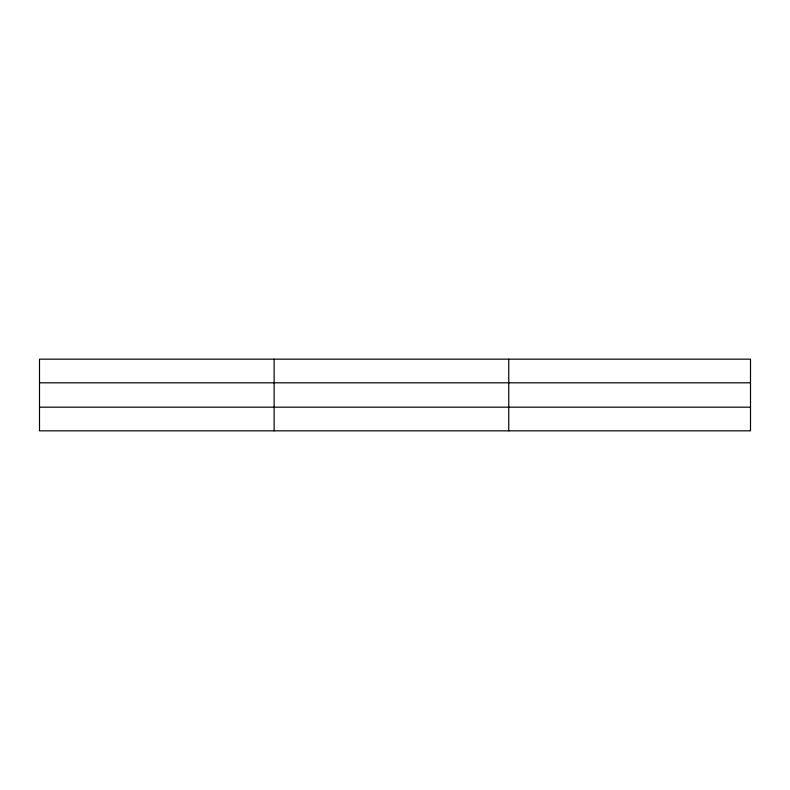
<?xml version="1.0" encoding="UTF-8"?>
<svg xmlns="http://www.w3.org/2000/svg" width="790" height="790" viewBox="0 0 790 790"><rect width="100%" height="100%" fill="white"/><g stroke="black" fill="none" stroke-linecap="round" stroke-linejoin="round"><path stroke-width="1.19" d="M274.13 359.164L274.13 430.836M508.76 359.164L508.76 430.836M750.5 407.186L750.5 430.836L39.5 430.836L39.5 359.164L750.5 359.164L750.5 407.186L39.5 407.186M39.5 382.814L750.5 382.814"/></g></svg>
